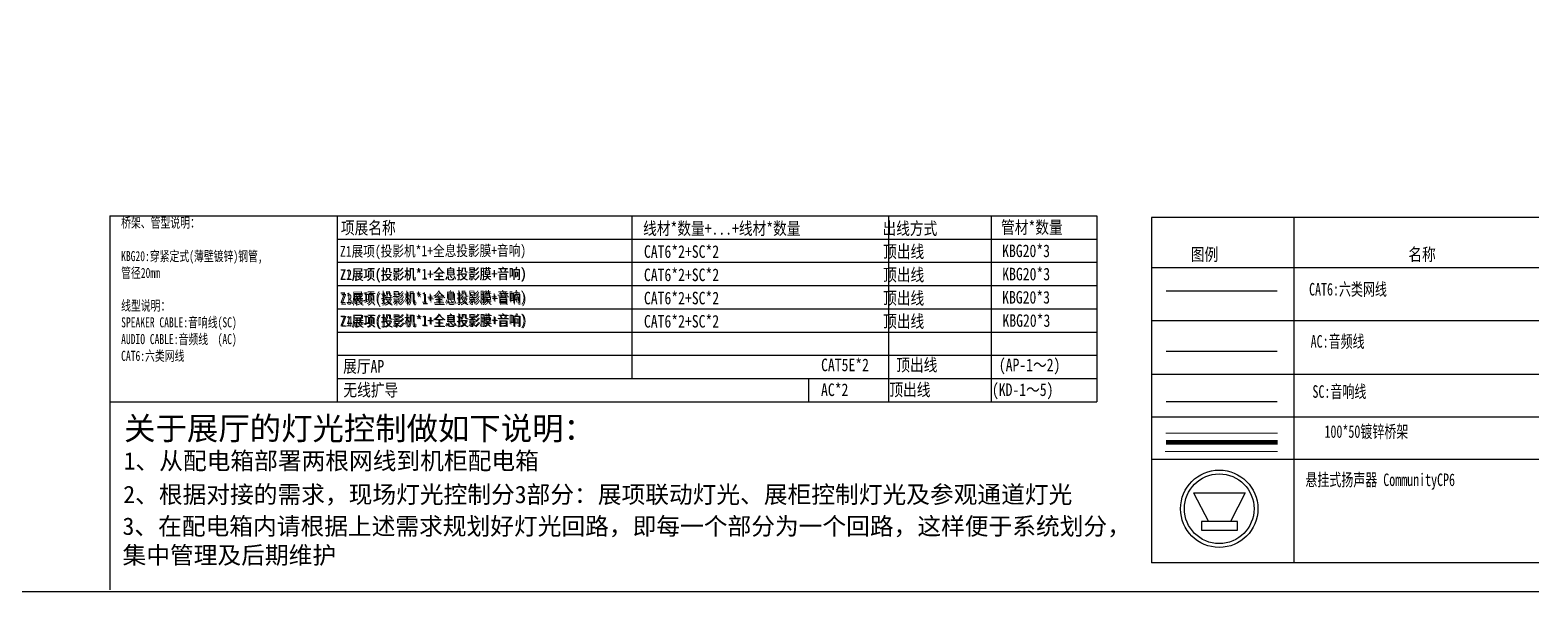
# Model space of a CAD drawing. Header units: millimetres. Extents: x 89805 to 1757503, y 48266 to 267832.
# Drawn here: x 933889 to 950187, y 149281 to 155385 of the extents above; entities that cross this region are included whole.
import ezdxf

# ---------------------------------------------------------------- set-up
doc = ezdxf.new("R2010")
doc.units = ezdxf.units.MM
doc.header["$LTSCALE"] = 1000
for name, color, linetype in [('HATCH-OTHER', 161, 'Continuous'), ('WALL-WIDE', 6, 'Continuous'), ('会议', 1, 'Continuous'), ('多媒体弱电', 5, 'Continuous'), ('布线', 130, 'Continuous')]:
    doc.layers.add(name, color=color, linetype=linetype)
doc.layers.add('桥架', color=2, linetype='Continuous', lineweight=9)
doc.styles.get("Standard").update_dxf_attribs({"font": 'txt', "bigfont": 'gbcbig.shx'})
doc.styles.add('黑体', font='simhei.ttf', dxfattribs={"width": 0.7})

# ---------------------------------------------------------------- blocks, each defined once
blk = doc.blocks.new('dfghh')
at = {"layer": 'WALL-WIDE', "color": 4}
blk.add_lwpolyline([(-579.5, 402.72), (0.35, 402.72), (0.35, -0.35), (-579.5, -0.35)], close=True, dxfattribs=at)
blk = doc.blocks.new('喇叭')
at = {"layer": '会议', "color": 5}
for p, q in [((-132.4, 77.3), (130.8, 83.8)), ((-132.4, 77.3), (-52.9, -66.6)), ((130.8, 83.8), (58.4, -63.9))]:
    blk.add_line(p, q, dxfattribs=at)
blk.add_lwpolyline([(95.5, -106.2), (94.4, -63), (-88.9, -67.5), (-87.8, -110.7)], close=True, dxfattribs=at)
for radius in [197.1, 177.5]:
    blk.add_circle((0, 0), radius, dxfattribs=at)

msp = doc.modelspace()

# ---------------------------------------------------------------- linework, layer by layer
at = {"layer": 'Defpoints', "color": 4}
for p, q in [((937229.5, 151347.2), (937229.5, 151599.6)), ((942351.7, 151347.2), (942351.7, 151599.6)), ((934755.4, 151347.2), (945480.1, 151347.2))]:
    msp.add_line(p, q, dxfattribs=at)
at = {"layer": '多媒体弱电', "color": 4}
for p, q in [((934754.8, 153366.5), (934756, 149305.1)), ((934754.8, 153366.5), (945480.1, 153366.5)), ((937229.5, 151599.6), (937229.5, 153366.5)), ((940427.4, 153366.5), (940427.4, 151599.6)), ((943216, 153366.5), (943216, 151341.4)), ((944330.8, 153366.5), (944330.8, 151347.2)), ((945480.1, 153366.5), (945480.1, 151347.2)), ((951090.7, 153349.9), (946074.4, 153349.9)), ((946074.4, 153349.9), (946074.4, 149595.8)), ((947621.8, 153349.9), (947621.8, 149595.8)), ((937229.5, 153114.1), (945480.1, 153114.1)), ((937229.5, 152861.7), (945480.1, 152861.7)), ((939645.2, 152861.7), (945480.1, 152861.7)), ((951090.7, 152802.3), (946074.4, 152802.3)), ((937229.5, 152609.2), (945480.1, 152609.2)), ((937229.5, 152356.8), (945480.1, 152356.8)), ((951090.7, 152225.5), (946074.4, 152225.5)), ((937229.5, 152104.4), (945480.1, 152104.4)), ((937229.5, 151852), (945480.1, 151852)), ((937229.5, 151599.6), (945480.1, 151599.6)), ((951090.7, 151642.3), (946074.4, 151642.3)), ((951090.7, 151180), (946074.4, 151180)), ((951090.7, 150720.5), (946074.4, 150720.5)), ((951090.7, 149595.8), (946074.4, 149595.8))]:
    msp.add_line(p, q, dxfattribs=at)
at = {"layer": '布线', "color": 1}
msp.add_line((946234.3, 152553.3), (947439, 152553.3), dxfattribs=at)
at = {"layer": '布线', "color": 6}
msp.add_line((946234.3, 151897.6), (947439, 151897.6), dxfattribs=at)
at = {"layer": '布线', "color": 5}
msp.add_line((946234.3, 151349.6), (947439, 151349.6), dxfattribs=at)
at = {"layer": '桥架'}
for p, q in [((947443.4, 151006.3), (946230.9, 151006.3)), ((947443.7, 150806.5), (946223.3, 150806.7))]:
    msp.add_line(p, q, dxfattribs=at)
at = {"layer": '桥架', "const_width": 50}
msp.add_lwpolyline([(946230.9, 150906.5), (947444.3, 150906.5)], dxfattribs=at)

# ---------------------------------------------------------------- block references
at = {"layer": 'HATCH-OTHER', "linetype": 'ByBlock', "xscale": 68.60699999995995, "yscale": 68.60700000001816, "zscale": 68.607}
msp.add_blockref('dfghh', (958573, 149305.1), dxfattribs=at)
at = {"layer": '多媒体弱电', "lineweight": -3, "xscale": 2.131472069853, "yscale": 2.131472070002928, "zscale": 2.131472069955885, "rotation": 358.591711986947}
msp.add_blockref('喇叭', (946809.9, 150184.9), dxfattribs=at)

# ---------------------------------------------------------------- texts
at = {"layer": '多媒体弱电', "color": 4, "style": '黑体', "width": 0.8}
for s, height, p in [('项展名称', 136.41, (937266.9, 153167.8)), ('线材*数量+...+线材*数量            出线方式 ', 136.414, (940549.8, 153161.4)), ('CAT6*2+SC*2                        顶出线   ', 136.414, (940559.5, 152910)), ('图例', 136.41, (946501.5, 152878.8)), ('名称', 136.41, (948865, 152878.8)), ('CAT6*2+SC*2                        顶出线   ', 136.414, (940559.5, 152657.6)), ('CAT6*2+SC*2                        顶出线   ', 136.414, (940559.5, 152405.2)), ('CAT6*2+SC*2                        顶出线   ', 136.414, (940559.5, 152152.8)), ('展厅AP', 136.41, (937290.8, 151664.4)), ('CAT5E*2    顶出线         (AP-1～2)', 136.414, (942484.2, 151679.2)), ('无线扩导', 136.41, (937293.9, 151407)), ('AC*2      顶出线         (KD-1～5)', 136.414, (942483.3, 151409.6))]:
    msp.add_text(s, height=height, dxfattribs=at).set_placement(p)
at = {"layer": '多媒体弱电', "color": 5, "style": '黑体', "width": 0.8}
for s, p in [('管材*数量', (944439.5, 153173.8)), ('KBG20*3', (944451.5, 152918.2)), ('KBG20*3', (944452.7, 152665.8)), ('KBG20*3', (944451.5, 152413.4)), ('KBG20*3', (944455, 152161))]:
    msp.add_text(s, height=136.41, dxfattribs=at).set_placement(p)
at = {"layer": '多媒体弱电', "color": 4, "style": '黑体', "width": 0.8}
for s, p in [('Z1展项(投影机*1+全息投影膜+音响)', (937256.7, 152922.9, -99.5)), ('Z1展项(投影机*1+全息投影膜+音响)', (937256.7, 152670.5, -99.5)), ('Z2展项(投影机*1+全息投影膜+音响)', (937261.7, 152669.1, -99.5)), ('Z1展项(投影机*1+全息投影膜+音响)', (937256.7, 152418.1, -99.5)), ('Z3展项(投影机*1+全息投影膜+音响)', (937266.3, 152401.3, -99.5)), ('Z1展项(投影机*1+全息投影膜+音响)', (937256.7, 152165.7, -99.5)), ('Z4展项(投影机*1+全息投影膜+音响)', (937267.9, 152161.1, -99.5))]:
    msp.add_text(s, height=115.952, rotation=0.32102, dxfattribs=at).set_placement(p)
at = {"layer": '多媒体弱电', "color": 4, "attachment_point": 1, "style": '黑体'}
for s, insert, char_height, width in [('{\\fKaiTi|b0|i0|c134|p49;桥架、管型说明：\\P\\PKBG20:穿紧定式(薄壁镀锌)钢管,\\P管径20mm }', (934878.6, 153347.5), 109.131, 4017.004), ('CAT6:六类网线\\P', (947786.1, 152637.6), 136.41, 8198.356), ('{\\fKaiTi|b0|i0|c134|p49;线型说明： \\PSPEAKER CABLE:音响线(SC) \\PAUDIO CABLE:音频线  (AC)\\PCAT6:六类网线}', (934878.9, 152446.2), 109.131, 4017.004), ('AC:音频线 ', (947803.2, 152071.3), 136.41, 8198.356), ('SC:音响线 ', (947822.9, 151526.4), 136.41, 8198.356), ('100*50镀锌桥架', (947953.5, 151091.7), 136.41, 8198.356), ('悬挂式扬声器 CommunityCP6', (947745.7, 150568.1), 136.414, 3176.683)]:
    msp.add_mtext(s, dxfattribs=dict(at, insert=insert, char_height=char_height, width=width))
at = {"layer": '多媒体弱电', "color": 4, "attachment_point": 1}
for s, insert, char_height, width in [('{\\fSimSun|b1|i0|c134|p34;\\C5;关于展厅的灯光控制做如下说明：}', (934911.1, 151182.8, -68.2), 250.047, 8382.953), ('{\\fSimSun|b1|i0|c134|p34;\\C5;1、从配电箱部署两根网线到机柜配电箱}', (934906.2, 150800.2, -68.2), 189, 5581.984), ('{\\fSimSun|b1|i0|c134|p34;\\C5;2、根据对接的需求，现场灯光控制分3部分：展项联动灯光、展柜控制灯光及参观通道灯光}', (934902.2, 150435, -68.2), 189, 10658.752), ('{\\fSimSun|b1|i0|c134|p34;\\C5;3、在配电箱内请根据上述需求规划好灯光回路，即每一个部分为一个回路，这样便于系统划分，集中管理及后期维护}', (934894, 150090.3, -68.2), 189, 11099.656)]:
    msp.add_mtext(s, dxfattribs=dict(at, insert=insert, char_height=char_height, width=width))

doc.saveas('drawing.dxf')
